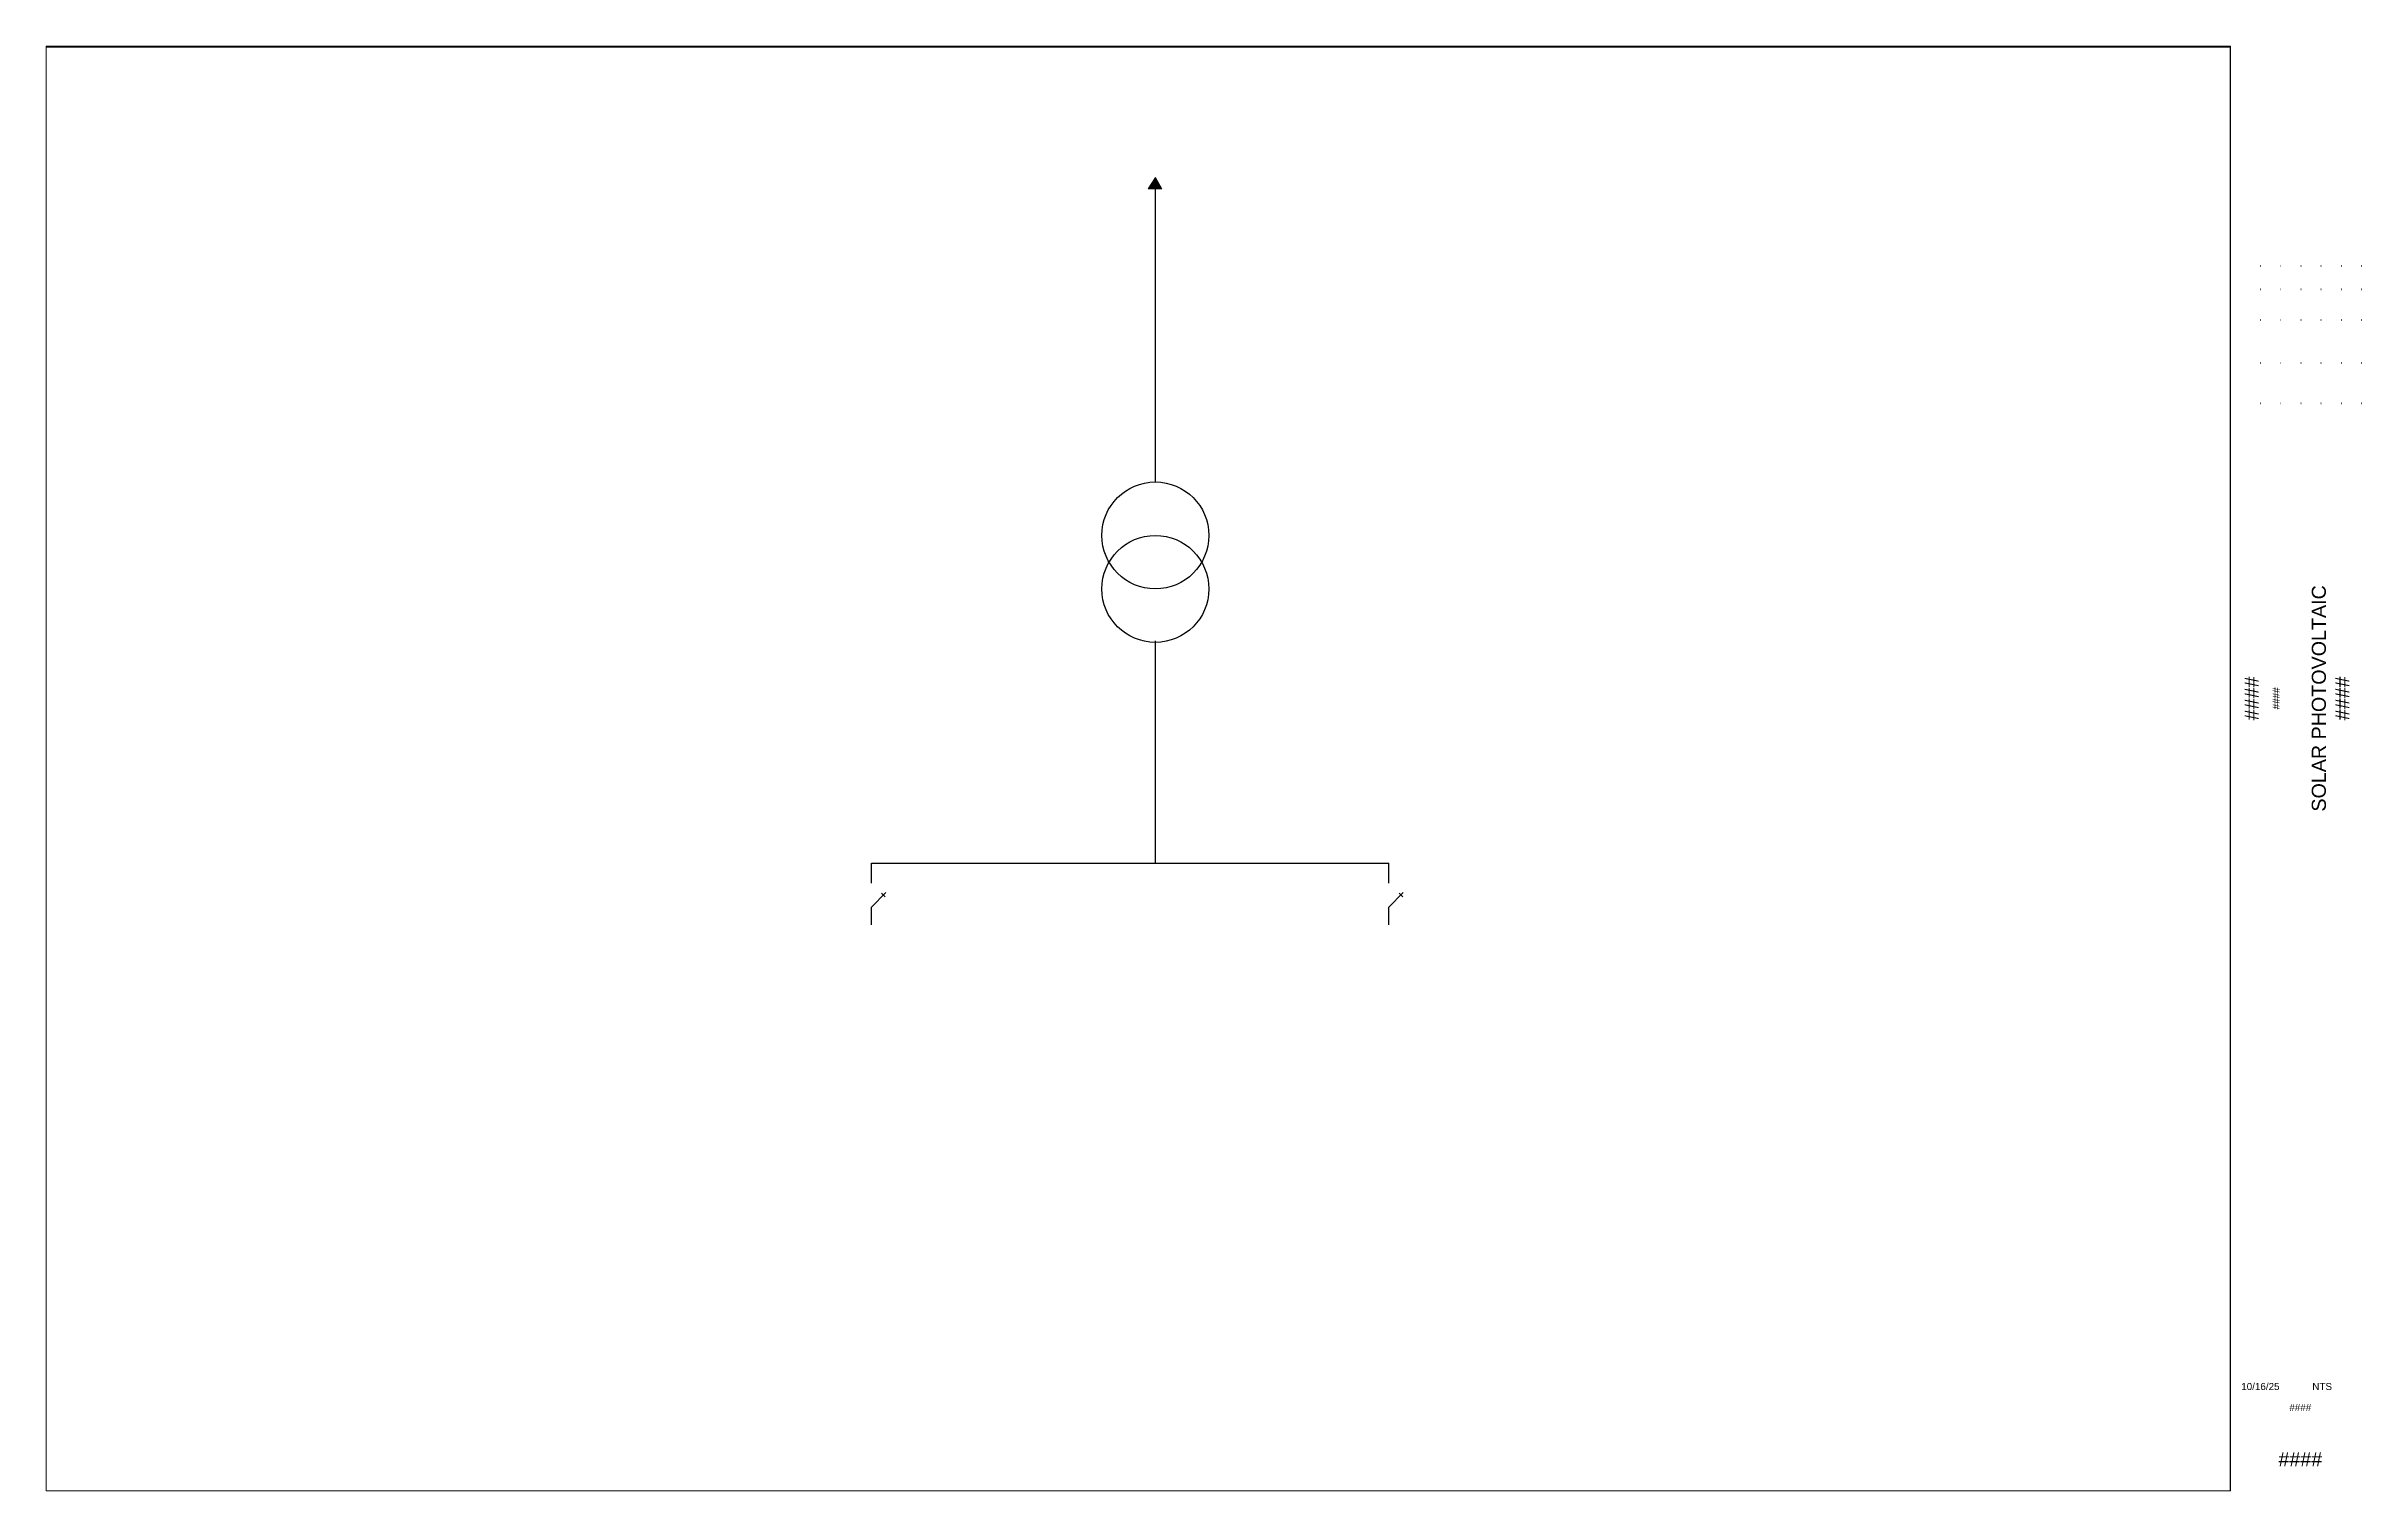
# Paper-space layout 'Layout1' of a CAD drawing. Header units: inches. Extents: x 0 to 32.9, y 0 to 20.5.
# The model-space entities are those that its viewports show. They can reach past a viewport. Long polylines and large blocks are cut down to what shows.
import ezdxf
from ezdxf.enums import TextEntityAlignment as Align

# ---------------------------------------------------------------- set-up
doc = ezdxf.new("R2010")
doc.units = ezdxf.units.IN
doc.header["$MEASUREMENT"] = 0
doc.linetypes.add('DASHED2', pattern=[0.375, 0.25, -0.125])
for name, color, linetype in [('C-CABL', 3, 'Continuous'), ('C-EBUS', 5, 'Continuous'), ('E-1LIN', 4, 'Continuous'), ('G-ANNO-TTBL', 1, 'Continuous')]:
    doc.layers.add(name, color=color, linetype=linetype)
doc.layers.add('PV-PCS BOUNDARY', color=224, linetype='DASHED2', lineweight=0)
doc.styles.add('NEI-A', font='Arial.ttf')

# ---------------------------------------------------------------- blocks, each defined once
blk = doc.blocks.new('ARROW')
h = blk.add_hatch()
h.set_pattern_fill('ANSI31', color=256)
h.paths.add_polyline_path([(0, 0), (-0.074, -0.114), (0.066, -0.114)])
h = blk.add_hatch(color=256)
h.dxf.hatch_style = 1
h.paths.add_polyline_path([(0, 0), (-0.074, -0.114), (0.066, -0.114)])
blk.add_lwpolyline([(0, 0), (-0.074, -0.114), (0.066, -0.114), (0, 0)], close=True)
blk = doc.blocks.new('1LIN-DISCONNECT_SWITCH')
at = {"color": 4, "linetype": 'Continuous'}
for points in [[(0, -0.283), (0, 0)], [(0, -0.874), (0, -0.622), (0.206, -0.416)], [(0.197, -0.477), (0.145, -0.426)]]:
    blk.add_lwpolyline(points, dxfattribs=at)

msp = doc.modelspace()

# ---------------------------------------------------------------- linework, layer by layer
at = {"layer": 'Defpoints', "color": 5}
msp.add_lwpolyline([(0, 20.5), (31, 20.5), (31, 0), (0, 0)], close=True, dxfattribs=at)

psp = doc.layouts.get("Layout1")

# ---------------------------------------------------------------- linework, layer by layer
at = {"layer": 'C-CABL'}
for centre in [(15.745, 13.563), (15.745, 12.804)]:
    psp.add_circle(centre, 0.759, dxfattribs=at)
at = {"layer": 'C-EBUS'}
for p, q in [((15.745, 14.323), (15.745, 18.642)), ((15.745, 8.911), (15.745, 12.069)), ((11.715, 8.911), (19.058, 8.911))]:
    psp.add_line(p, q, dxfattribs=at)

# ---------------------------------------------------------------- block references
at = {"layer": 'E-1LIN'}
for p in [(11.715, 8.911), (19.058, 8.911)]:
    psp.add_blockref('1LIN-DISCONNECT_SWITCH', p, dxfattribs=at)
at = {"layer": 'PV-PCS BOUNDARY', "xscale": 1.39854621569094, "yscale": 1.39854621569094, "zscale": 1.39854621569094}
psp.add_blockref('ARROW', (15.745, 18.642), dxfattribs=at)

# ---------------------------------------------------------------- texts
at = {"layer": 'G-ANNO-TTBL', "style": 'NEI-A'}
for p in [(31.424, 17.369), (31.709, 17.369), (31.995, 17.369), (32.281, 17.369), (32.566, 17.369), (32.852, 17.369)]:
    psp.add_text('-', height=0.08, rotation=90, dxfattribs=at).set_placement(p, align=Align.MIDDLE_LEFT)
for p in [(31.424, 17.055), (31.709, 17.055), (31.995, 17.055), (32.281, 17.055), (32.566, 17.055), (32.852, 17.055), (31.424, 16.62), (31.709, 16.62), (31.995, 16.62), (32.281, 16.62), (32.566, 16.62), (32.852, 16.62), (31.424, 16.012), (31.709, 16.012), (31.995, 16.012), (32.281, 16.012), (32.566, 16.012), (32.852, 16.012), (31.424, 15.438), (31.709, 15.438), (31.995, 15.438), (32.281, 15.438), (32.566, 15.438), (32.852, 15.438)]:
    psp.add_text('-', height=0.08, rotation=90, dxfattribs=at).set_placement(p, align=Align.MIDDLE_CENTER)
psp.add_text('####', height=0.1, rotation=90, dxfattribs=at).set_placement((31.652, 11.25), align=Align.MIDDLE)
at = {"layer": 'G-ANNO-TTBL', "char_height": 0.2, "attachment_point": 5, "rotation": 90, "style": 'NEI-A'}
for s, insert in [('SOLAR PHOTOVOLTAIC\\P####', (32.424, 11.25)), ('####', (31.302, 11.25))]:
    psp.add_mtext_dynamic_manual_height_columns(s, width=7.8846, gutter_width=0.5, heights=[0], dxfattribs=dict(at, insert=insert))
at = {"layer": 'G-ANNO-TTBL', "style": 'NEI-A'}
for s, width, insert, char_height, attachment_point in [('10/16/25', 0.85482, (31.156, 1.483), 0.1, 4), ('NTS', 0.85482, (32.165, 1.483), 0.1, 4), ('####', 0.85482, (31.995, 1.188), 0.1, 5), ('####', 1.7218, (31.995, 0.451), 0.2, 5)]:
    psp.add_mtext_dynamic_manual_height_columns(s, width=width, gutter_width=0.5, heights=[0], dxfattribs=dict(at, insert=insert, char_height=char_height, attachment_point=attachment_point))

# ---------------------------------------------------------------- viewports
at = {"layer": 'Defpoints'}
psp.add_viewport(center=(15.505, 10.255), size=(31, 20.5), view_center_point=(15.505, 10.256), view_height=20.5, dxfattribs=at)

doc.saveas('drawing.dxf')
